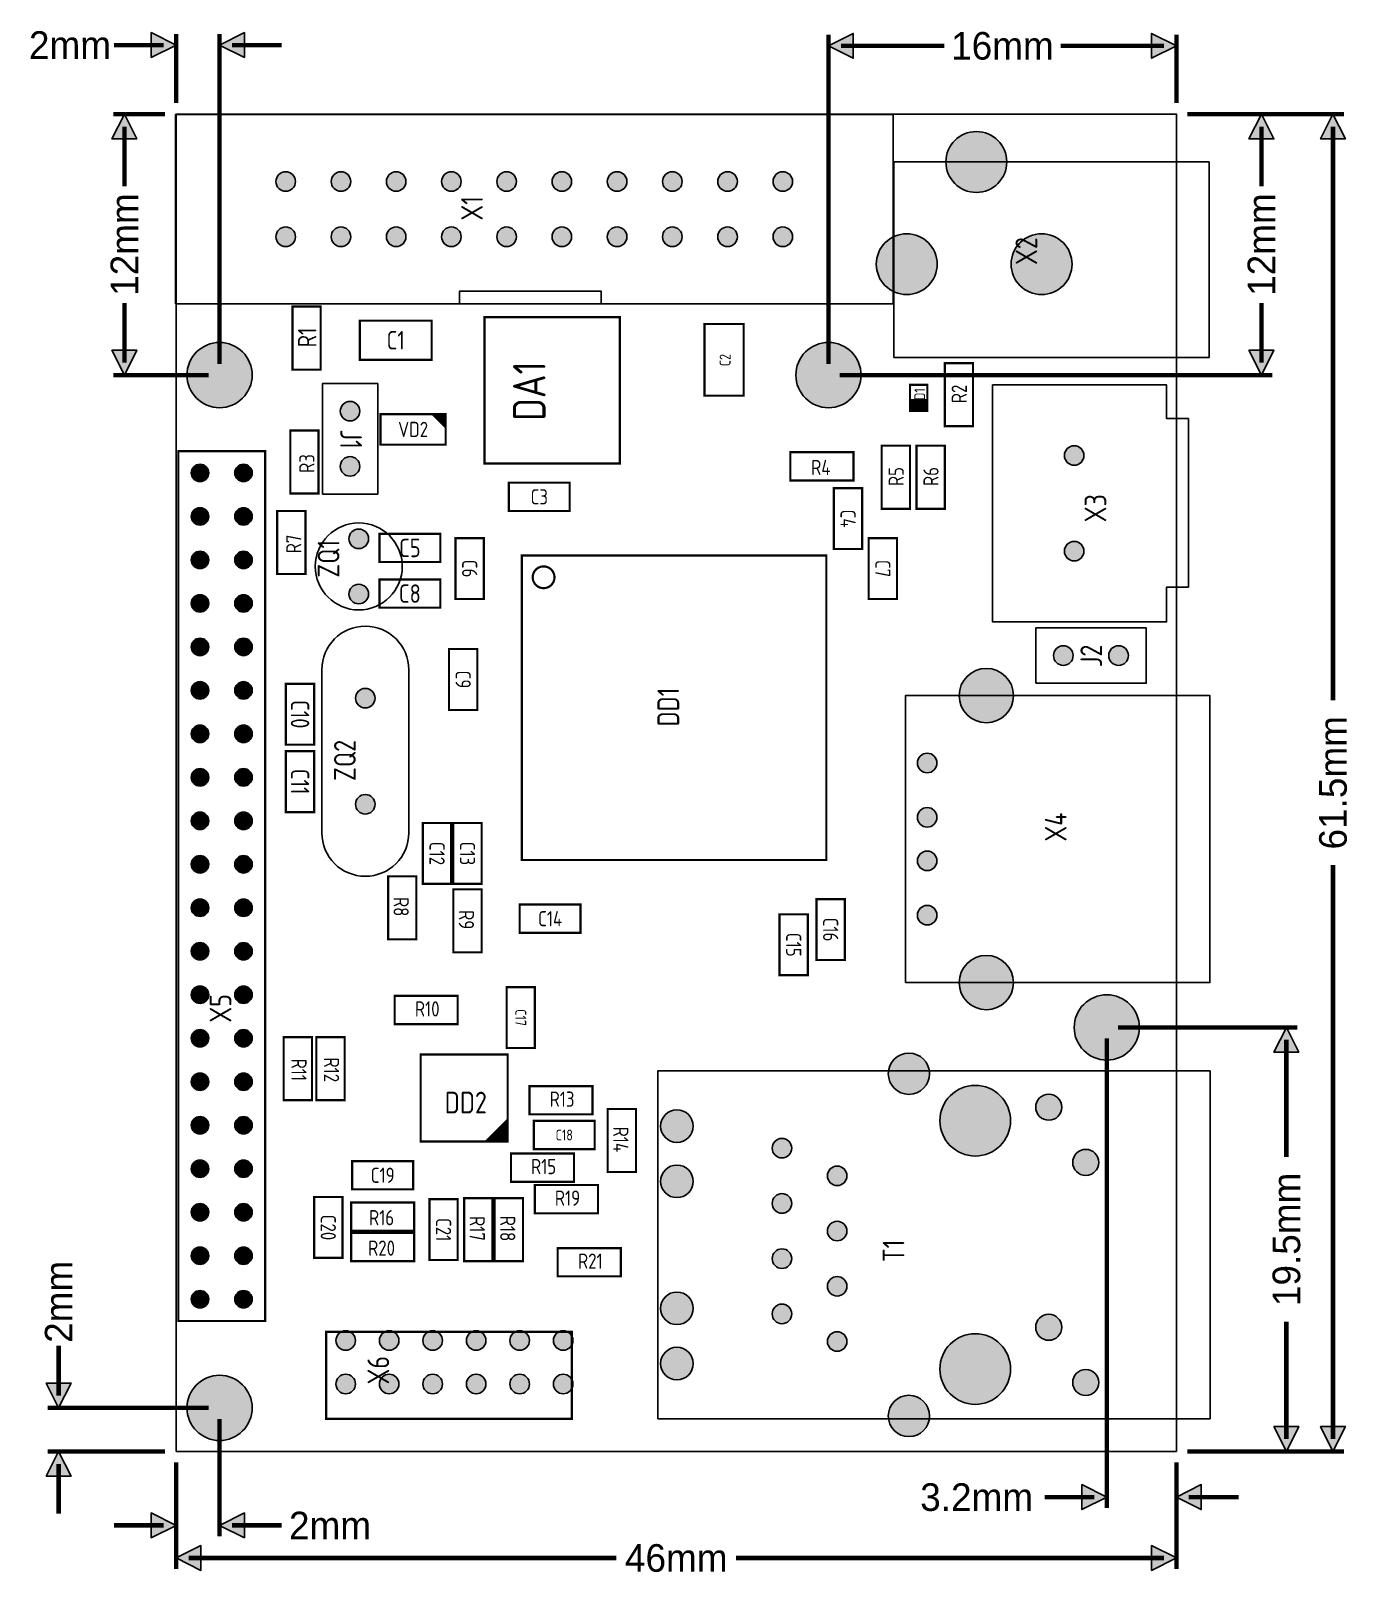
# Model space of a CAD drawing. Extents: x 146.7 to 207.3, y 86.1 to 157.
import ezdxf
from ezdxf.enums import TextEntityAlignment as Align

# ---------------------------------------------------------------- set-up
doc = ezdxf.new("R2010")
doc.units = 0
doc.header["$MEASUREMENT"] = 0
for name, color, linetype in [('ASSEMBLY_OUTLINES_TOP', 102, 'CONTINUOUS'), ('ASSEMBLY_REF_DES_TOP', 119, 'CONTINUOUS'), ('BOARD_OUTLINE', 10, 'CONTINUOUS'), ('MOUNTING_HOLES_LAYER_TOP', 42, 'CONTINUOUS'), ('PART_HOLES_LAYER_TOP', 30, 'CONTINUOUS')]:
    doc.layers.add(name, color=color, linetype=linetype)
doc.styles.add('GOST_TYPE_B', font='gost.ttf')
doc.styles.add('VERIBEST_GERBER_1', font='txt')

msp = doc.modelspace()

# ---------------------------------------------------------------- hatches: boundary and pattern name
at = {"layer": 'ASSEMBLY_OUTLINES_TOP'}
for points in [[(153.4, 156.376623), (152.257, 155.805124), (152.257, 156.948123)], [(155.4, 156.376623), (156.543, 156.948123), (156.543, 155.805123)], [(183.4, 156.342478), (184.543, 156.913978), (184.543, 155.770978)], [(199.4, 156.342478), (198.257, 155.770979), (198.257, 156.913978)], [(151.022115, 153.2), (151.593614, 152.057), (150.450615, 152.057001)], [(203.309665, 153.2), (203.881164, 152.057), (202.738165, 152.057001)], [(206.6, 153.2), (207.171499, 152.057), (206.0285, 152.057001)], [(151.022115, 141.2), (150.450615, 142.343), (151.593615, 142.343)], [(203.309665, 141.2), (202.738165, 142.343), (203.881165, 142.343)], [(204.457208, 111.2), (205.028707, 110.057), (203.885708, 110.057001)], [(148, 93.7), (147.4285, 94.843), (148.5715, 94.843)], [(204.457208, 91.7), (203.885708, 92.843), (205.028708, 92.843)], [(206.6, 91.7), (206.0285, 92.843), (207.1715, 92.843)], [(148, 91.7), (148.571499, 90.557), (147.4285, 90.557001)], [(196.2, 89.6), (195.057, 89.028501), (195.057, 90.1715)], [(199.4, 89.6), (200.543, 90.1715), (200.543, 89.0285)], [(153.4, 88.3), (152.257, 87.728501), (152.257, 88.8715)], [(155.4, 88.3), (156.543, 88.8715), (156.543, 87.7285)], [(153.4, 86.8), (154.543, 87.3715), (154.543, 86.2285)], [(199.4, 86.8), (198.257, 86.228501), (198.257, 87.3715)]]:
    msp.add_hatch(color=256, dxfattribs=at).paths.add_polyline_path(points, flags=0)
at = {"layer": 'MOUNTING_HOLES_LAYER_TOP'}
h = msp.add_hatch(color=256, dxfattribs=at)
edge = h.paths.add_edge_path()
edge.add_arc((155.4, 141.2), 1.5, 0, 360)
h = msp.add_hatch(color=256, dxfattribs=at)
edge = h.paths.add_edge_path()
edge.add_arc((183.4, 141.2), 1.5, 0, 360)
h = msp.add_hatch(color=256, dxfattribs=at)
edge = h.paths.add_edge_path()
edge.add_arc((196.2, 111.2), 1.5, 0, 360)
h = msp.add_hatch(color=256, dxfattribs=at)
edge = h.paths.add_edge_path()
edge.add_arc((190.15, 106.91), 1.625, 0, 360)
h = msp.add_hatch(color=256, dxfattribs=at)
edge = h.paths.add_edge_path()
edge.add_arc((190.15, 95.49), 1.625, 0, 360)
h = msp.add_hatch(color=256, dxfattribs=at)
edge = h.paths.add_edge_path()
edge.add_arc((155.4, 93.7), 1.5, 0, 360)
at = {"layer": 'PART_HOLES_LAYER_TOP'}
h = msp.add_hatch(color=256, dxfattribs=at)
edge = h.paths.add_edge_path()
edge.add_arc((190.200004, 151), 1.4, 0, 360)
h = msp.add_hatch(color=256, dxfattribs=at)
edge = h.paths.add_edge_path()
edge.add_arc((158.44, 150.1), 0.45, 0, 360)
h = msp.add_hatch(color=256, dxfattribs=at)
edge = h.paths.add_edge_path()
edge.add_arc((160.98, 150.1), 0.45, 0, 360)
h = msp.add_hatch(color=256, dxfattribs=at)
edge = h.paths.add_edge_path()
edge.add_arc((163.52, 150.1), 0.45, 0, 360)
h = msp.add_hatch(color=256, dxfattribs=at)
edge = h.paths.add_edge_path()
edge.add_arc((166.06, 150.1), 0.45, 0, 360)
h = msp.add_hatch(color=256, dxfattribs=at)
edge = h.paths.add_edge_path()
edge.add_arc((168.6, 150.1), 0.45, 0, 360)
h = msp.add_hatch(color=256, dxfattribs=at)
edge = h.paths.add_edge_path()
edge.add_arc((171.14, 150.1), 0.45, 0, 360)
h = msp.add_hatch(color=256, dxfattribs=at)
edge = h.paths.add_edge_path()
edge.add_arc((173.68, 150.1), 0.45, 0, 360)
h = msp.add_hatch(color=256, dxfattribs=at)
edge = h.paths.add_edge_path()
edge.add_arc((176.22, 150.1), 0.45, 0, 360)
h = msp.add_hatch(color=256, dxfattribs=at)
edge = h.paths.add_edge_path()
edge.add_arc((178.76, 150.1), 0.45, 0, 360)
h = msp.add_hatch(color=256, dxfattribs=at)
edge = h.paths.add_edge_path()
edge.add_arc((181.3, 150.1), 0.45, 0, 360)
h = msp.add_hatch(color=256, dxfattribs=at)
edge = h.paths.add_edge_path()
edge.add_arc((158.44, 147.56), 0.45, 0, 360)
h = msp.add_hatch(color=256, dxfattribs=at)
edge = h.paths.add_edge_path()
edge.add_arc((160.98, 147.56), 0.45, 0, 360)
h = msp.add_hatch(color=256, dxfattribs=at)
edge = h.paths.add_edge_path()
edge.add_arc((163.52, 147.56), 0.45, 0, 360)
h = msp.add_hatch(color=256, dxfattribs=at)
edge = h.paths.add_edge_path()
edge.add_arc((166.06, 147.56), 0.45, 0, 360)
h = msp.add_hatch(color=256, dxfattribs=at)
edge = h.paths.add_edge_path()
edge.add_arc((168.6, 147.56), 0.45, 0, 360)
h = msp.add_hatch(color=256, dxfattribs=at)
edge = h.paths.add_edge_path()
edge.add_arc((171.14, 147.56), 0.45, 0, 360)
h = msp.add_hatch(color=256, dxfattribs=at)
edge = h.paths.add_edge_path()
edge.add_arc((173.68, 147.56), 0.45, 0, 360)
h = msp.add_hatch(color=256, dxfattribs=at)
edge = h.paths.add_edge_path()
edge.add_arc((176.22, 147.56), 0.45, 0, 360)
h = msp.add_hatch(color=256, dxfattribs=at)
edge = h.paths.add_edge_path()
edge.add_arc((178.76, 147.56), 0.45, 0, 360)
h = msp.add_hatch(color=256, dxfattribs=at)
edge = h.paths.add_edge_path()
edge.add_arc((181.3, 147.56), 0.45, 0, 360)
h = msp.add_hatch(color=256, dxfattribs=at)
edge = h.paths.add_edge_path()
edge.add_arc((187.000002, 146.3), 1.4, 0, 360)
h = msp.add_hatch(color=256, dxfattribs=at)
edge = h.paths.add_edge_path()
edge.add_arc((193.200002, 146.3), 1.4, 0, 360)
h = msp.add_hatch(color=256, dxfattribs=at)
edge = h.paths.add_edge_path()
edge.add_arc((161.4, 139.54), 0.45, 0, 360)
h = msp.add_hatch(color=256, dxfattribs=at)
edge = h.paths.add_edge_path()
edge.add_arc((194.7, 137.5), 0.45, 0, 360)
h = msp.add_hatch(color=256, dxfattribs=at)
edge = h.paths.add_edge_path()
edge.add_arc((154.5, 136.7), 0.4, 0, 360)
h = msp.add_hatch(color=256, dxfattribs=at)
edge = h.paths.add_edge_path()
edge.add_arc((156.5, 136.7), 0.4, 0, 360)
h = msp.add_hatch(color=256, dxfattribs=at)
edge = h.paths.add_edge_path()
edge.add_arc((161.4, 137), 0.45, 0, 360)
h = msp.add_hatch(color=256, dxfattribs=at)
edge = h.paths.add_edge_path()
edge.add_arc((154.5, 134.7), 0.4, 0, 360)
h = msp.add_hatch(color=256, dxfattribs=at)
edge = h.paths.add_edge_path()
edge.add_arc((156.5, 134.7), 0.4, 0, 360)
h = msp.add_hatch(color=256, dxfattribs=at)
edge = h.paths.add_edge_path()
edge.add_arc((161.8, 133.67), 0.45, 0, 360)
h = msp.add_hatch(color=256, dxfattribs=at)
edge = h.paths.add_edge_path()
edge.add_arc((194.7, 133.1), 0.45, 0, 360)
h = msp.add_hatch(color=256, dxfattribs=at)
edge = h.paths.add_edge_path()
edge.add_arc((154.5, 132.7), 0.4, 0, 360)
h = msp.add_hatch(color=256, dxfattribs=at)
edge = h.paths.add_edge_path()
edge.add_arc((156.5, 132.7), 0.4, 0, 360)
h = msp.add_hatch(color=256, dxfattribs=at)
edge = h.paths.add_edge_path()
edge.add_arc((161.8, 131.129998), 0.45, 0, 360)
h = msp.add_hatch(color=256, dxfattribs=at)
edge = h.paths.add_edge_path()
edge.add_arc((154.5, 130.7), 0.4, 0, 360)
h = msp.add_hatch(color=256, dxfattribs=at)
edge = h.paths.add_edge_path()
edge.add_arc((156.5, 130.7), 0.4, 0, 360)
h = msp.add_hatch(color=256, dxfattribs=at)
edge = h.paths.add_edge_path()
edge.add_arc((154.5, 128.7), 0.4, 0, 360)
h = msp.add_hatch(color=256, dxfattribs=at)
edge = h.paths.add_edge_path()
edge.add_arc((156.5, 128.7), 0.4, 0, 360)
h = msp.add_hatch(color=256, dxfattribs=at)
edge = h.paths.add_edge_path()
edge.add_arc((194.2, 128.3), 0.45, 0, 360)
h = msp.add_hatch(color=256, dxfattribs=at)
edge = h.paths.add_edge_path()
edge.add_arc((196.74, 128.3), 0.45, 0, 360)
h = msp.add_hatch(color=256, dxfattribs=at)
edge = h.paths.add_edge_path()
edge.add_arc((190.66, 126.46), 1.25, 0, 360)
h = msp.add_hatch(color=256, dxfattribs=at)
edge = h.paths.add_edge_path()
edge.add_arc((154.5, 126.7), 0.4, 0, 360)
h = msp.add_hatch(color=256, dxfattribs=at)
edge = h.paths.add_edge_path()
edge.add_arc((156.5, 126.7), 0.4, 0, 360)
h = msp.add_hatch(color=256, dxfattribs=at)
edge = h.paths.add_edge_path()
edge.add_arc((162.1, 126.34), 0.45, 0, 360)
h = msp.add_hatch(color=256, dxfattribs=at)
edge = h.paths.add_edge_path()
edge.add_arc((154.5, 124.7), 0.4, 0, 360)
h = msp.add_hatch(color=256, dxfattribs=at)
edge = h.paths.add_edge_path()
edge.add_arc((156.5, 124.7), 0.4, 0, 360)
h = msp.add_hatch(color=256, dxfattribs=at)
edge = h.paths.add_edge_path()
edge.add_arc((187.94, 123.36), 0.45, 0, 360)
h = msp.add_hatch(color=256, dxfattribs=at)
edge = h.paths.add_edge_path()
edge.add_arc((154.5, 122.7), 0.4, 0, 360)
h = msp.add_hatch(color=256, dxfattribs=at)
edge = h.paths.add_edge_path()
edge.add_arc((156.5, 122.7), 0.4, 0, 360)
h = msp.add_hatch(color=256, dxfattribs=at)
edge = h.paths.add_edge_path()
edge.add_arc((162.1, 121.46), 0.45, 0, 360)
h = msp.add_hatch(color=256, dxfattribs=at)
edge = h.paths.add_edge_path()
edge.add_arc((187.94, 120.86), 0.45, 0, 360)
h = msp.add_hatch(color=256, dxfattribs=at)
edge = h.paths.add_edge_path()
edge.add_arc((154.5, 120.7), 0.4, 0, 360)
h = msp.add_hatch(color=256, dxfattribs=at)
edge = h.paths.add_edge_path()
edge.add_arc((156.5, 120.7), 0.4, 0, 360)
h = msp.add_hatch(color=256, dxfattribs=at)
edge = h.paths.add_edge_path()
edge.add_arc((154.5, 118.7), 0.4, 0, 360)
h = msp.add_hatch(color=256, dxfattribs=at)
edge = h.paths.add_edge_path()
edge.add_arc((156.5, 118.7), 0.4, 0, 360)
h = msp.add_hatch(color=256, dxfattribs=at)
edge = h.paths.add_edge_path()
edge.add_arc((187.94, 118.86), 0.45, 0, 360)
h = msp.add_hatch(color=256, dxfattribs=at)
edge = h.paths.add_edge_path()
edge.add_arc((154.5, 116.7), 0.4, 0, 360)
h = msp.add_hatch(color=256, dxfattribs=at)
edge = h.paths.add_edge_path()
edge.add_arc((156.5, 116.7), 0.4, 0, 360)
h = msp.add_hatch(color=256, dxfattribs=at)
edge = h.paths.add_edge_path()
edge.add_arc((187.94, 116.36), 0.45, 0, 360)
h = msp.add_hatch(color=256, dxfattribs=at)
edge = h.paths.add_edge_path()
edge.add_arc((154.5, 114.7), 0.4, 0, 360)
h = msp.add_hatch(color=256, dxfattribs=at)
edge = h.paths.add_edge_path()
edge.add_arc((156.5, 114.7), 0.4, 0, 360)
h = msp.add_hatch(color=256, dxfattribs=at)
edge = h.paths.add_edge_path()
edge.add_arc((190.66, 113.26), 1.25, 0, 360)
h = msp.add_hatch(color=256, dxfattribs=at)
edge = h.paths.add_edge_path()
edge.add_arc((154.5, 112.7), 0.4, 0, 360)
h = msp.add_hatch(color=256, dxfattribs=at)
edge = h.paths.add_edge_path()
edge.add_arc((156.5, 112.7), 0.4, 0, 360)
h = msp.add_hatch(color=256, dxfattribs=at)
edge = h.paths.add_edge_path()
edge.add_arc((154.5, 110.7), 0.4, 0, 360)
h = msp.add_hatch(color=256, dxfattribs=at)
edge = h.paths.add_edge_path()
edge.add_arc((156.5, 110.7), 0.4, 0, 360)
h = msp.add_hatch(color=256, dxfattribs=at)
edge = h.paths.add_edge_path()
edge.add_arc((187.1, 109.07), 0.95, 0, 360)
h = msp.add_hatch(color=256, dxfattribs=at)
edge = h.paths.add_edge_path()
edge.add_arc((154.5, 108.7), 0.4, 0, 360)
h = msp.add_hatch(color=256, dxfattribs=at)
edge = h.paths.add_edge_path()
edge.add_arc((156.5, 108.7), 0.4, 0, 360)
h = msp.add_hatch(color=256, dxfattribs=at)
edge = h.paths.add_edge_path()
edge.add_arc((193.53, 107.53), 0.6, 0, 360)
h = msp.add_hatch(color=256, dxfattribs=at)
edge = h.paths.add_edge_path()
edge.add_arc((154.5, 106.7), 0.4, 0, 360)
h = msp.add_hatch(color=256, dxfattribs=at)
edge = h.paths.add_edge_path()
edge.add_arc((156.5, 106.7), 0.4, 0, 360)
h = msp.add_hatch(color=256, dxfattribs=at)
edge = h.paths.add_edge_path()
edge.add_arc((176.43, 106.66), 0.75, 0, 360)
h = msp.add_hatch(color=256, dxfattribs=at)
edge = h.paths.add_edge_path()
edge.add_arc((181.26, 105.645), 0.45, 0, 360)
h = msp.add_hatch(color=256, dxfattribs=at)
edge = h.paths.add_edge_path()
edge.add_arc((154.5, 104.7), 0.4, 0, 360)
h = msp.add_hatch(color=256, dxfattribs=at)
edge = h.paths.add_edge_path()
edge.add_arc((156.5, 104.7), 0.4, 0, 360)
h = msp.add_hatch(color=256, dxfattribs=at)
edge = h.paths.add_edge_path()
edge.add_arc((195.23, 104.99), 0.6, 0, 360)
h = msp.add_hatch(color=256, dxfattribs=at)
edge = h.paths.add_edge_path()
edge.add_arc((176.43, 104.12), 0.75, 0, 360)
h = msp.add_hatch(color=256, dxfattribs=at)
edge = h.paths.add_edge_path()
edge.add_arc((183.8, 104.375), 0.45, 0, 360)
h = msp.add_hatch(color=256, dxfattribs=at)
edge = h.paths.add_edge_path()
edge.add_arc((181.26, 103.105), 0.45, 0, 360)
h = msp.add_hatch(color=256, dxfattribs=at)
edge = h.paths.add_edge_path()
edge.add_arc((154.5, 102.7), 0.4, 0, 360)
h = msp.add_hatch(color=256, dxfattribs=at)
edge = h.paths.add_edge_path()
edge.add_arc((156.5, 102.7), 0.4, 0, 360)
h = msp.add_hatch(color=256, dxfattribs=at)
edge = h.paths.add_edge_path()
edge.add_arc((183.8, 101.835), 0.45, 0, 360)
h = msp.add_hatch(color=256, dxfattribs=at)
edge = h.paths.add_edge_path()
edge.add_arc((154.5, 100.7), 0.4, 0, 360)
h = msp.add_hatch(color=256, dxfattribs=at)
edge = h.paths.add_edge_path()
edge.add_arc((156.5, 100.7), 0.4, 0, 360)
h = msp.add_hatch(color=256, dxfattribs=at)
edge = h.paths.add_edge_path()
edge.add_arc((181.26, 100.565), 0.45, 0, 360)
h = msp.add_hatch(color=256, dxfattribs=at)
edge = h.paths.add_edge_path()
edge.add_arc((183.8, 99.295), 0.45, 0, 360)
h = msp.add_hatch(color=256, dxfattribs=at)
edge = h.paths.add_edge_path()
edge.add_arc((154.5, 98.7), 0.4, 0, 360)
h = msp.add_hatch(color=256, dxfattribs=at)
edge = h.paths.add_edge_path()
edge.add_arc((156.5, 98.7), 0.4, 0, 360)
h = msp.add_hatch(color=256, dxfattribs=at)
edge = h.paths.add_edge_path()
edge.add_arc((176.43, 98.28), 0.75, 0, 360)
h = msp.add_hatch(color=256, dxfattribs=at)
edge = h.paths.add_edge_path()
edge.add_arc((181.26, 98.025), 0.45, 0, 360)
h = msp.add_hatch(color=256, dxfattribs=at)
edge = h.paths.add_edge_path()
edge.add_arc((193.53, 97.41), 0.6, 0, 360)
h = msp.add_hatch(color=256, dxfattribs=at)
edge = h.paths.add_edge_path()
edge.add_arc((161.199339, 96.799974), 0.45, 0, 360)
h = msp.add_hatch(color=256, dxfattribs=at)
edge = h.paths.add_edge_path()
edge.add_arc((163.199339, 96.799974), 0.45, 0, 360)
h = msp.add_hatch(color=256, dxfattribs=at)
edge = h.paths.add_edge_path()
edge.add_arc((165.199339, 96.799974), 0.45, 0, 360)
h = msp.add_hatch(color=256, dxfattribs=at)
edge = h.paths.add_edge_path()
edge.add_arc((167.199339, 96.799974), 0.45, 0, 360)
h = msp.add_hatch(color=256, dxfattribs=at)
edge = h.paths.add_edge_path()
edge.add_arc((169.199339, 96.799974), 0.45, 0, 360)
h = msp.add_hatch(color=256, dxfattribs=at)
edge = h.paths.add_edge_path()
edge.add_arc((171.199339, 96.799974), 0.45, 0, 360)
h = msp.add_hatch(color=256, dxfattribs=at)
edge = h.paths.add_edge_path()
edge.add_arc((183.8, 96.755), 0.45, 0, 360)
h = msp.add_hatch(color=256, dxfattribs=at)
edge = h.paths.add_edge_path()
edge.add_arc((176.43, 95.74), 0.75, 0, 360)
h = msp.add_hatch(color=256, dxfattribs=at)
edge = h.paths.add_edge_path()
edge.add_arc((161.199339, 94.799974), 0.45, 0, 360)
h = msp.add_hatch(color=256, dxfattribs=at)
edge = h.paths.add_edge_path()
edge.add_arc((163.199339, 94.799974), 0.45, 0, 360)
h = msp.add_hatch(color=256, dxfattribs=at)
edge = h.paths.add_edge_path()
edge.add_arc((165.199339, 94.799974), 0.45, 0, 360)
h = msp.add_hatch(color=256, dxfattribs=at)
edge = h.paths.add_edge_path()
edge.add_arc((167.199339, 94.799974), 0.45, 0, 360)
h = msp.add_hatch(color=256, dxfattribs=at)
edge = h.paths.add_edge_path()
edge.add_arc((169.199339, 94.799974), 0.45, 0, 360)
h = msp.add_hatch(color=256, dxfattribs=at)
edge = h.paths.add_edge_path()
edge.add_arc((171.199339, 94.799974), 0.45, 0, 360)
h = msp.add_hatch(color=256, dxfattribs=at)
edge = h.paths.add_edge_path()
edge.add_arc((195.23, 94.87), 0.6, 0, 360)
h = msp.add_hatch(color=256, dxfattribs=at)
edge = h.paths.add_edge_path()
edge.add_arc((187.1, 93.33), 0.95, 0, 360)

# ---------------------------------------------------------------- linework, layer by layer
at = {"layer": 'ASSEMBLY_OUTLINES_TOP'}
for points in [[(153.4, 156.376623), (152.257, 155.805124), (152.257, 156.948123)], [(155.4, 156.376623), (156.543, 156.948123), (156.543, 155.805123)], [(183.4, 156.342478), (184.543, 156.913978), (184.543, 155.770978)], [(199.4, 156.342478), (198.257, 155.770979), (198.257, 156.913978)], [(151.022115, 153.2), (151.593614, 152.057), (150.450615, 152.057001)], [(153.37, 144.48), (153.37, 153.18), (186.37, 153.18), (186.37, 144.48)], [(203.309665, 153.2), (203.881164, 152.057), (202.738165, 152.057001)], [(206.6, 153.2), (207.171499, 152.057), (206.0285, 152.057001)], [(186.400004, 142), (186.400004, 151), (200.900004, 151), (200.900004, 142)], [(166.44, 144.48), (166.44, 145.06), (172.94, 145.06), (172.94, 144.48)], [(151.022115, 141.2), (150.450615, 142.343), (151.593615, 142.343)], [(203.309665, 141.2), (202.738165, 142.343), (203.881165, 142.343)], [(160.13, 135.73), (160.13, 140.81), (162.67, 140.81), (162.67, 135.73)], [(199.95, 131.45), (198.95, 131.45), (198.95, 129.85), (190.95, 129.85), (190.95, 140.75), (198.95, 140.75), (198.95, 139.2), (199.95, 139.2)], [(192.93, 127.03), (192.93, 129.57), (198.01, 129.57), (198.01, 127.03)], [(186.94, 113.26), (186.94, 126.46), (200.94, 126.46), (200.94, 113.26)], [(204.457208, 111.2), (205.028707, 110.057), (203.885708, 110.057001)], [(175.55, 93.2), (175.55, 109.2), (200.95, 109.2), (200.95, 93.2)], [(148, 93.7), (147.4285, 94.843), (148.5715, 94.843)], [(204.457208, 91.7), (203.885708, 92.843), (205.028708, 92.843)], [(206.6, 91.7), (206.0285, 92.843), (207.1715, 92.843)], [(148, 91.7), (148.571499, 90.557), (147.4285, 90.557001)], [(196.2, 89.6), (195.057, 89.028501), (195.057, 90.1715)], [(199.4, 89.6), (200.543, 90.1715), (200.543, 89.0285)], [(153.4, 88.3), (152.257, 87.728501), (152.257, 88.8715)], [(155.4, 88.3), (156.543, 88.8715), (156.543, 87.7285)], [(153.4, 86.8), (154.543, 87.3715), (154.543, 86.2285)], [(199.4, 86.8), (198.257, 86.228501), (198.257, 87.3715)]]:
    msp.add_lwpolyline(points, close=True, dxfattribs=at)
for points, const_width in [([(153.4, 153.708), (153.4, 156.884623)], 0.2032), ([(155.4, 141.708), (155.4, 156.884623)], 0.2032), ([(183.4, 141.708), (183.4, 156.850478)], 0.2032), ([(199.4, 153.708), (199.4, 156.850478)], 0.2032), ([(152.8285, 156.376623), (150.5425, 156.376623)], 0.2032), ([(155.9715, 156.376623), (158.2575, 156.376623)], 0.2032), ([(183.9715, 156.342478), (188.720745, 156.342478)], 0.2032), ([(194.079256, 156.342478), (198.8285, 156.342478)], 0.2032), ([(152.892, 153.2), (150.514115, 153.2)], 0.2032), ([(199.908, 153.2), (207.108, 153.2)], 0.2032), ([(199.908, 153.2), (203.817665, 153.2)], 0.2032), ([(151.022115, 152.6285), (151.022115, 149.879255)], 0.2032), ([(203.309665, 152.6285), (203.309665, 149.879255)], 0.2032), ([(206.6, 152.6285), (206.6, 126.23606)], 0.2032), ([(151.022115, 144.520745), (151.022115, 141.7715)], 0.2032), ([(203.309665, 144.520745), (203.309665, 141.7715)], 0.2032), ([(154.892, 141.2), (150.514115, 141.2)], 0.2032), ([(183.908, 141.2), (203.817665, 141.2)], 0.2032), ([(187.95, 140.05), (187.15, 140.05)], 0.1), ([(187.95, 139.95), (187.15, 139.95)], 0.1), ([(187.95, 139.85), (187.15, 139.85)], 0.1), ([(187.95, 139.75), (187.15, 139.75)], 0.1), ([(187.95, 139.65), (187.15, 139.65)], 0.1), ([(165.2, 139.4), (165.8, 138.8)], 0.1), ([(165.3, 139.4), (165.8, 138.9)], 0.1), ([(165.4, 139.4), (165.8, 139)], 0.1), ([(165.5, 139.4), (165.8, 139.1)], 0.1), ([(165.6, 139.4), (165.8, 139.2)], 0.1), ([(165.7, 139.4), (165.8, 139.3)], 0.1), ([(187.95, 139.55), (187.15, 139.55)], 0.1), ([(206.6, 118.66394), (206.6, 92.2715)], 0.2032), ([(196.708, 111.2), (204.965208, 111.2)], 0.2032), ([(196.2, 110.692), (196.2, 89.092)], 0.2032), ([(204.457208, 110.6285), (204.457208, 105.23606)], 0.2032), ([(167.65, 105.95), (168.65, 106.95)], 0.1), ([(167.75, 105.95), (168.65, 106.85)], 0.1), ([(167.85, 105.95), (168.65, 106.75)], 0.1), ([(167.95, 105.95), (168.65, 106.65)], 0.1), ([(168.05, 105.95), (168.65, 106.55)], 0.1), ([(168.15, 105.95), (168.65, 106.45)], 0.1), ([(168.25, 105.95), (168.65, 106.35)], 0.1), ([(168.35, 105.95), (168.65, 106.25)], 0.1), ([(168.45, 105.95), (168.65, 106.15)], 0.1), ([(168.55, 105.95), (168.65, 106.05)], 0.1), ([(204.457208, 97.66394), (204.457208, 92.2715)], 0.2032), ([(148, 94.2715), (148, 96.5575)], 0.2032), ([(154.892, 93.7), (147.492, 93.7)], 0.2032), ([(155.4, 93.192), (155.4, 87.792)], 0.2032), ([(152.892, 91.7), (147.492, 91.7)], 0.2032), ([(199.908, 91.7), (207.108, 91.7)], 0.2032), ([(199.908, 91.7), (204.965208, 91.7)], 0.2032), ([(148, 91.1285), (148, 88.8425)], 0.2032), ([(153.4, 91.192), (153.4, 86.292)], 0.2032), ([(153.4, 91.192), (153.4, 87.792)], 0.2032), ([(199.4, 91.192), (199.4, 86.292)], 0.2032), ([(199.4, 91.192), (199.4, 89.092)], 0.2032), ([(195.6285, 89.6), (193.3425, 89.6)], 0.2032), ([(199.9715, 89.6), (202.2575, 89.6)], 0.2032), ([(152.8285, 88.3), (150.5425, 88.3)], 0.2032), ([(155.9715, 88.3), (158.2575, 88.3)], 0.2032), ([(153.9715, 86.8), (173.647402, 86.8)], 0.2032), ([(179.152598, 86.8), (198.8285, 86.8)], 0.2032)]:
    msp.add_lwpolyline(points, dxfattribs=dict(at, const_width=const_width))
at = {"layer": 'ASSEMBLY_OUTLINES_TOP', "const_width": 0.1}
for points in [[(158.75, 141.45), (158.75, 144.35), (160.05, 144.35), (160.05, 141.45)], [(167.582, 137.135), (167.582, 143.865), (173.802, 143.865), (173.802, 137.135)], [(161.85, 141.9), (161.85, 143.7), (165.15, 143.7), (165.15, 141.9)], [(177.7, 140.25), (177.7, 143.55), (179.5, 143.55), (179.5, 140.25)], [(188.75, 138.85), (188.75, 141.75), (190.05, 141.75), (190.05, 138.85)], [(187.15, 139.55), (187.15, 140.75), (187.95, 140.75), (187.95, 139.55)], [(162.8, 138), (162.8, 139.4), (165.8, 139.4), (165.8, 138)], [(158.65, 135.75), (158.65, 138.65), (159.95, 138.65), (159.95, 135.75)], [(153.5, 97.7), (153.5, 137.7), (157.5, 137.7), (157.5, 97.7)], [(181.65, 136.35), (181.65, 137.65), (184.55, 137.65), (184.55, 136.35)], [(185.85, 135.05), (185.85, 137.95), (187.15, 137.95), (187.15, 135.05)], [(187.45, 135.05), (187.45, 137.95), (188.75, 137.95), (188.75, 135.05)], [(168.7, 134.95), (168.7, 136.25), (171.5, 136.25), (171.5, 134.95)], [(183.65, 133.2), (183.65, 136), (184.95, 136), (184.95, 133.2)], [(158.05, 132.05), (158.05, 134.95), (159.35, 134.95), (159.35, 132.05)], [(162.75, 132.6), (162.75, 133.9), (165.55, 133.9), (165.55, 132.6)], [(166.25, 130.9), (166.25, 133.7), (167.55, 133.7), (167.55, 130.9)], [(185.25, 130.9), (185.25, 133.7), (186.55, 133.7), (186.55, 130.9)], [(169.3, 118.9), (169.3, 132.9), (183.3, 132.9), (183.3, 118.9)], [(162.75, 130.5), (162.75, 131.8), (165.55, 131.8), (165.55, 130.5)], [(165.95, 125.8), (165.95, 128.6), (167.25, 128.6), (167.25, 125.8)], [(158.45, 124.2), (158.45, 127), (159.75, 127), (159.75, 124.2)], [(158.45, 121.1), (158.45, 123.9), (159.75, 123.9), (159.75, 121.1)], [(164.75, 117.8), (164.75, 120.6), (166.05, 120.6), (166.05, 117.8)], [(166.15, 117.8), (166.15, 120.6), (167.45, 120.6), (167.45, 117.8)], [(163.15, 115.25), (163.15, 118.15), (164.45, 118.15), (164.45, 115.25)], [(166.15, 114.65), (166.15, 117.55), (167.45, 117.55), (167.45, 114.65)], [(182.85, 114.3), (182.85, 117.1), (184.15, 117.1), (184.15, 114.3)], [(169.2, 115.55), (169.2, 116.85), (172, 116.85), (172, 115.55)], [(181.15, 113.6), (181.15, 116.4), (182.45, 116.4), (182.45, 113.6)], [(168.6, 110.25), (168.6, 113.05), (169.9, 113.05), (169.9, 110.25)], [(163.45, 111.35), (163.45, 112.65), (166.35, 112.65), (166.35, 111.35)], [(158.35, 107.85), (158.35, 110.75), (159.65, 110.75), (159.65, 107.85)], [(159.85, 107.85), (159.85, 110.75), (161.15, 110.75), (161.15, 107.85)], [(164.65, 105.95), (164.65, 109.95), (168.65, 109.95), (168.65, 105.95)], [(169.65, 107.2), (169.65, 108.5), (172.55, 108.5), (172.55, 107.2)], [(173.25, 104.55), (173.25, 107.45), (174.55, 107.45), (174.55, 104.55)], [(169.85, 105.6), (169.85, 106.9), (172.65, 106.9), (172.65, 105.6)], [(161.5, 103.75), (161.5, 105.05), (164.3, 105.05), (164.3, 103.75)], [(168.8, 104.1), (168.8, 105.4), (171.7, 105.4), (171.7, 104.1)], [(169.9, 102.65), (169.9, 103.95), (172.8, 103.95), (172.8, 102.65)], [(159.75, 100.6), (159.75, 103.4), (161.05, 103.4), (161.05, 100.6)], [(161.45, 101.85), (161.45, 103.15), (164.35, 103.15), (164.35, 101.85)], [(165.05, 100.5), (165.05, 103.3), (166.35, 103.3), (166.35, 100.5)], [(166.65, 100.45), (166.65, 103.35), (167.95, 103.35), (167.95, 100.45)], [(168.05, 100.45), (168.05, 103.35), (169.35, 103.35), (169.35, 100.45)], [(161.45, 100.45), (161.45, 101.75), (164.35, 101.75), (164.35, 100.45)], [(170.95, 99.75), (170.95, 101.05), (173.85, 101.05), (173.85, 99.75)], [(160.3, 93.2), (160.3, 97.2), (171.6, 97.2), (171.6, 93.2)]]:
    msp.add_lwpolyline(points, close=True, dxfattribs=at)
msp.add_lwpolyline([(169.8, 131.9, -1), (170.8, 131.9, -1)], format="xyb", close=True, dxfattribs=at)
at = {"layer": 'ASSEMBLY_OUTLINES_TOP'}
for points in [[(164.1, 127.65, 1), (160.1, 127.65)], [(160.1, 120.15, 1), (164.1, 120.15)]]:
    msp.add_lwpolyline(points, format="xyb", dxfattribs=at)
for points in [[(160.1, 127.65), (160.1, 120.15)], [(164.1, 127.65), (164.1, 120.15)]]:
    msp.add_lwpolyline(points, dxfattribs=at)
msp.add_circle((161.8, 132.4), 2, dxfattribs=at)
at = {"layer": 'BOARD_OUTLINE'}
msp.add_lwpolyline([(153.4, 91.7), (153.4, 153.2), (199.4, 153.2), (199.4, 91.7)], close=True, dxfattribs=at)
at = {"layer": 'MOUNTING_HOLES_LAYER_TOP'}
for centre, radius in [((155.4, 141.2), 1.5), ((183.4, 141.2), 1.5), ((196.2, 111.2), 1.5), ((190.15, 106.91), 1.625), ((190.15, 95.49), 1.625), ((155.4, 93.7), 1.5)]:
    msp.add_circle(centre, radius, dxfattribs=at)
at = {"layer": 'PART_HOLES_LAYER_TOP'}
for centre, radius in [((190.200004, 151), 1.4), ((158.44, 150.1), 0.45), ((160.98, 150.1), 0.45), ((163.52, 150.1), 0.45), ((166.06, 150.1), 0.45), ((168.6, 150.1), 0.45), ((171.14, 150.1), 0.45), ((173.68, 150.1), 0.45), ((176.22, 150.1), 0.45), ((178.76, 150.1), 0.45), ((181.3, 150.1), 0.45), ((158.44, 147.56), 0.45), ((160.98, 147.56), 0.45), ((163.52, 147.56), 0.45), ((166.06, 147.56), 0.45), ((168.6, 147.56), 0.45), ((171.14, 147.56), 0.45), ((173.68, 147.56), 0.45), ((176.22, 147.56), 0.45), ((178.76, 147.56), 0.45), ((181.3, 147.56), 0.45), ((187.000002, 146.3), 1.4), ((193.200002, 146.3), 1.4), ((161.4, 139.54), 0.45), ((194.7, 137.5), 0.45), ((154.5, 136.7), 0.4), ((156.5, 136.7), 0.4), ((161.4, 137), 0.45), ((154.5, 134.7), 0.4), ((156.5, 134.7), 0.4), ((161.8, 133.67), 0.45), ((194.7, 133.1), 0.45), ((154.5, 132.7), 0.4), ((156.5, 132.7), 0.4), ((161.8, 131.129998), 0.45), ((154.5, 130.7), 0.4), ((156.5, 130.7), 0.4), ((154.5, 128.7), 0.4), ((156.5, 128.7), 0.4), ((194.2, 128.3), 0.45), ((196.74, 128.3), 0.45), ((190.66, 126.46), 1.25), ((154.5, 126.7), 0.4), ((156.5, 126.7), 0.4), ((162.1, 126.34), 0.45), ((154.5, 124.7), 0.4), ((156.5, 124.7), 0.4), ((187.94, 123.36), 0.45), ((154.5, 122.7), 0.4), ((156.5, 122.7), 0.4), ((162.1, 121.46), 0.45), ((187.94, 120.86), 0.45), ((154.5, 120.7), 0.4), ((156.5, 120.7), 0.4), ((154.5, 118.7), 0.4), ((156.5, 118.7), 0.4), ((187.94, 118.86), 0.45), ((154.5, 116.7), 0.4), ((156.5, 116.7), 0.4), ((187.94, 116.36), 0.45), ((154.5, 114.7), 0.4), ((156.5, 114.7), 0.4), ((190.66, 113.26), 1.25), ((154.5, 112.7), 0.4), ((156.5, 112.7), 0.4), ((154.5, 110.7), 0.4), ((156.5, 110.7), 0.4), ((187.1, 109.07), 0.95), ((154.5, 108.7), 0.4), ((156.5, 108.7), 0.4), ((193.53, 107.53), 0.6), ((154.5, 106.7), 0.4), ((156.5, 106.7), 0.4), ((176.43, 106.66), 0.75), ((181.26, 105.645), 0.45), ((154.5, 104.7), 0.4), ((156.5, 104.7), 0.4), ((195.23, 104.99), 0.6), ((176.43, 104.12), 0.75), ((183.8, 104.375), 0.45), ((181.26, 103.105), 0.45), ((154.5, 102.7), 0.4), ((156.5, 102.7), 0.4), ((183.8, 101.835), 0.45), ((154.5, 100.7), 0.4), ((156.5, 100.7), 0.4), ((181.26, 100.565), 0.45), ((183.8, 99.295), 0.45), ((154.5, 98.7), 0.4), ((156.5, 98.7), 0.4), ((176.43, 98.28), 0.75), ((181.26, 98.025), 0.45), ((193.53, 97.41), 0.6), ((161.199339, 96.799974), 0.45), ((163.199339, 96.799974), 0.45), ((165.199339, 96.799974), 0.45), ((167.199339, 96.799974), 0.45), ((169.199339, 96.799974), 0.45), ((171.199339, 96.799974), 0.45), ((183.8, 96.755), 0.45), ((176.43, 95.74), 0.75), ((161.199339, 94.799974), 0.45), ((163.199339, 94.799974), 0.45), ((165.199339, 94.799974), 0.45), ((167.199339, 94.799974), 0.45), ((169.199339, 94.799974), 0.45), ((171.199339, 94.799974), 0.45), ((195.23, 94.87), 0.6), ((187.1, 93.33), 0.95)]:
    msp.add_circle(centre, radius, dxfattribs=at)

# ---------------------------------------------------------------- texts
at = {"layer": 'ASSEMBLY_OUTLINES_TOP', "style": 'VERIBEST_GERBER_1'}
for s, p in [('2mm', (148.521581, 156.376623)), ('16mm', (191.4, 156.342478)), ('3.2mm', (190.214776, 89.6)), ('2mm', (160.478697, 88.292884)), ('46mm', (176.4, 86.799999))]:
    msp.add_text(s, height=1.27, dxfattribs=at).set_placement(p, align=Align.MIDDLE_CENTER)
for s, p in [('12mm', (151.022114, 147.2)), ('12mm', (203.309664, 147.2)), ('61.5mm', (206.599999, 122.45)), ('19.5mm', (204.457208, 101.45)), ('2mm', (148, 98.578419))]:
    msp.add_text(s, height=1.27, rotation=90, dxfattribs=at).set_placement(p, align=Align.MIDDLE_CENTER)
at = {"layer": 'ASSEMBLY_REF_DES_TOP', "style": 'GOST_TYPE_B'}
for s, p in [('X1', (167.80735, 149.43235)), ('X2', (193.299854, 147.53985)), ('ZQ1', (161.212275, 133.627425)), ('X4', (194.652275, 121.077425)), ('X6', (163.49985, 96.08985))]:
    msp.add_text(s, height=1, rotation=90, dxfattribs=at).set_placement(p, align=Align.BOTTOM_RIGHT)
for s, height, rotation, p in [('R1', 0.85, 90, (159.428901, 142.929919)), ('C2', 0.5, 90, (178.646412, 141.888188)), ('DA1', 1.5, 90, (169.639237, 140.464563)), ('VD1', 0.5, 90, (187.596412, 140.138188)), ('R2', 0.7, 90, (189.414977, 140.333463)), ('J1', 1, 270, (161.45, 138.25)), ('R3', 0.7, 90, (159.414977, 137.133463)), ('R5', 0.7, 90, (186.514977, 136.533463)), ('R6', 0.7, 90, (188.114977, 136.533463)), ('X3', 1, 90, (195.677352, 135.077352)), ('C4', 0.7, 270, (184.3, 134.6)), ('R7', 0.7, 90, (158.814977, 133.433463)), ('C6', 0.7, 270, (166.9, 132.3)), ('C7', 0.7, 270, (185.9, 132.3)), ('J2', 1, 90, (195.4846, 128.2846)), ('C9', 0.7, 270, (166.6, 127.2)), ('C10', 0.85, 270, (159.1, 125.6)), ('DD1', 1, 90, (176.0346, 125.9346)), ('ZQ2', 1, 90, (161.162275, 123.477425)), ('C11', 0.85, 270, (159.1, 122.5)), ('C12', 0.7, 270, (165.4, 119.2)), ('C13', 0.7, 270, (166.8, 119.2)), ('R8', 0.7, 270, (163.75, 116.75)), ('R9', 0.7, 270, (166.75, 116.15)), ('C16', 0.7, 270, (183.5, 115.7)), ('C15', 0.7, 270, (181.8, 115)), ('X5', 1, 90, (155.442825, 112.076375)), ('C17', 0.5, 270, (169.25, 111.65)), ('R11', 0.7, 270, (159.05, 109.25)), ('R12', 0.7, 270, (160.55, 109.25)), ('R14', 0.7, 270, (173.85, 106.05)), ('C20', 0.7, 270, (160.4, 102)), ('C21', 0.7, 270, (165.7, 101.9)), ('R17', 0.7, 270, (167.25, 101.95)), ('R18', 0.7, 270, (168.65, 101.95)), ('T1', 1, 90, (186.392825, 100.926375))]:
    msp.add_text(s, height=height, rotation=rotation, dxfattribs=at).set_placement(p, align=Align.MIDDLE_CENTER)
for s, height, p in [('C1', 0.85, (163.5, 142.8)), ('VD2', 0.7, (164.3, 138.7)), ('R4', 0.7, (183.05, 136.95)), ('C3', 0.7, (170.1, 135.6)), ('C5', 0.85, (164.15, 133.25)), ('C8', 0.85, (164.15, 131.15)), ('C14', 0.7, (170.6, 116.2)), ('R10', 0.7, (164.95, 112.05)), ('DD2', 1, (166.723625, 107.742825)), ('R13', 0.7, (171.15, 107.9)), ('C18', 0.5, (171.25, 106.25)), ('R15', 0.7, (170.3, 104.8)), ('C19', 0.7, (162.9, 104.4)), ('R19', 0.7, (171.4, 103.35)), ('R16', 0.7, (162.85, 102.45)), ('R20', 0.7, (162.85, 101.05)), ('R21', 0.7, (172.45, 100.45))]:
    msp.add_text(s, height=height, dxfattribs=at).set_placement(p, align=Align.MIDDLE_CENTER)

doc.saveas('drawing.dxf')
